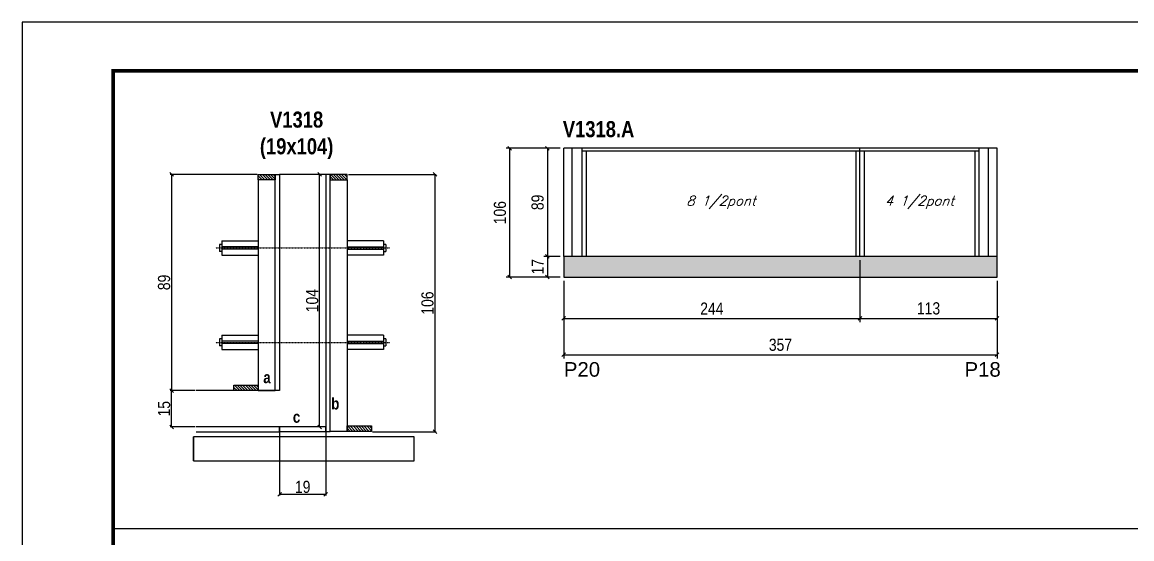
# Model space of a CAD drawing. Extents: x 3309 to 10384, y -2522 to 14608.
# Drawn here: x 6493 to 7407, y 8440 to 8865 of the extents above; entities that cross this region are included whole.
import ezdxf

# ---------------------------------------------------------------- set-up
doc = ezdxf.new("R2010")
doc.units = 0
doc.linetypes.add('DASHED', pattern=[0.75, 0.5, -0.25])
doc.linetypes.add('HIDDEN', pattern=[0.375, 0.25, -0.125])
for name, color, linetype in [('5', 5, 'Continuous'), ('barrote', 251, 'Continuous'), ('COTA', 241, 'Continuous'), ('detalhes', 4, 'Continuous'), ('NOMENCLATURA', 7, 'Continuous'), ('Painéis', 200, 'Continuous'), ('SARR_2.2x10', 60, 'Continuous'), ('SARR_2.2x7', 40, 'Continuous'), ('SARR_3.5x7', 81, 'Continuous'), ('TENSOR', 3, 'Continuous'), ('texto', 7, 'Continuous')]:
    doc.layers.add(name, color=color, linetype=linetype)
for name, color, linetype, lineweight in [('CONCRETO', 251, 'Continuous', 25), ('Folhas', 255, 'Continuous', 9), ('SARRAFO DE PRESSAO', 251, 'DASHED', 9)]:
    doc.layers.add(name, color=color, linetype=linetype, lineweight=lineweight)
doc.layers.add('Laje_Perimetro', color=7, linetype='Continuous', plot=False)
doc.styles.add('COTA TECNICA', font='techl___.ttf', dxfattribs={"height": 10})
doc.styles.add('COTA TECNICA 2X', font='techl___.ttf', dxfattribs={"height": 10})
doc.styles.add('Romans', font='romans.shx')
doc.styles.get("Standard").update_dxf_attribs({"font": 'arial.ttf'})
doc.styles.add('TECNICA', font='techb___.ttf', dxfattribs={"height": 10})
doc.dimstyles.new('PAINEL', dxfattribs={"dimtxt": 10, "dimasz": 3, "dimexe": 3, "dimexo": 3, "dimgap": 3, "dimtad": 1, "dimdec": 1, "dimzin": 12, "dimdsep": 46, "dimtxsty": 'COTA TECNICA', "dimblk1": 'OBLIQUE', "dimblk2": 'OBLIQUE', "dimsah": 1, "dimcen": 0.9, "dimclrd": 4, "dimclre": 4, "dimclrt": 240, "dimadec": 1, "dimazin": 3, "dimtfac": 1, "dimtdec": 1, "dimtmove": 0, "dimatfit": 3, "dimfxl": 1, "dimtolj": 1, "dimtzin": 12, "dimarcsym": 0})
doc.dimstyles.new('SECAO', dxfattribs={"dimscale": 0.333333, "dimtxt": 5, "dimasz": 9, "dimexe": 3, "dimexo": 3, "dimgap": 3, "dimtad": 1, "dimdec": 1, "dimlfac": 0.5, "dimzin": 12, "dimdsep": 46, "dimtxsty": 'COTA TECNICA 2X', "dimblk1": 'OBLIQUE', "dimblk2": 'OBLIQUE', "dimsah": 1, "dimcen": 0.9, "dimclrd": 4, "dimclre": 4, "dimclrt": 240, "dimadec": 1, "dimazin": 3, "dimtfac": 1, "dimtdec": 1, "dimtmove": 0, "dimatfit": 3, "dimfxl": 1, "dimtolj": 1, "dimtzin": 12, "dimarcsym": 0})

# ---------------------------------------------------------------- blocks, each defined once
blk = doc.blocks.new('9999999999')
at = {"layer": 'Folhas'}
blk.add_lwpolyline([(98138.98, 34190.21), (99623.98, 34190.21), (99623.98, 35240.21), (98138.98, 35240.21)], close=True, dxfattribs=at)
at = {"layer": 'Folhas', "color": 30, "const_width": 3}
blk.add_lwpolyline([(98213.98, 34230.21), (99583.98, 34230.21), (99583.98, 35200.21), (98213.98, 35200.21)], close=True, dxfattribs=at)
blk = doc.blocks.new('_Oblique')
at = {"color": 0, "linetype": 'ByBlock', "lineweight": -2}
blk.add_line((-0.5, -0.5), (0.5, 0.5), dxfattribs=at)
blk = doc.blocks.new('*D646')
at = {"layer": 'COTA', "color": 4, "lineweight": -2, "transparency": 16777216}
for p, q in [((6704.93, 8527.11), (6704.93, 8475.23)), ((6742.93, 8527.11), (6742.93, 8475.23)), ((6742.93, 8476.23), (6704.93, 8476.23))]:
    blk.add_line(p, q, dxfattribs=at)
at = {"layer": 'Defpoints', "color": 0, "transparency": 16777216}
for p in [(6704.93, 8528.11), (6742.93, 8528.11), (6704.93, 8476.23)]:
    blk.add_point(p, dxfattribs=at)
at = {"layer": 'COTA', "color": 4, "lineweight": -2, "transparency": 16777216, "xscale": 3, "yscale": 3, "zscale": 3, "rotation": 180}
blk.add_blockref('_Oblique', (6704.93, 8476.23), dxfattribs=at)
at = {"layer": 'COTA', "color": 4, "lineweight": -2, "transparency": 16777216, "xscale": 3, "yscale": 3, "zscale": 3}
blk.add_blockref('_Oblique', (6742.93, 8476.23), dxfattribs=at)
at = {"layer": 'COTA', "color": 240, "transparency": 16777216, "insert": (6723.93, 8482.32), "char_height": 10, "attachment_point": 5, "style": 'COTA TECNICA 2X'}
blk.add_mtext('\\A1;19', dxfattribs=at)
blk = doc.blocks.new('*D647')
at = {"layer": 'COTA', "color": 4, "lineweight": -2, "transparency": 16777216}
for p, q in [((6686.33, 8739.71), (6614.88, 8739.71)), ((6615.88, 8739.71), (6615.88, 8561.71)), ((6635.23, 8561.71), (6614.88, 8561.71))]:
    blk.add_line(p, q, dxfattribs=at)
at = {"layer": 'Defpoints', "color": 0, "transparency": 16777216}
for p in [(6687.33, 8739.71), (6615.88, 8561.71), (6636.23, 8561.71, 0)]:
    blk.add_point(p, dxfattribs=at)
at = {"layer": 'COTA', "color": 4, "lineweight": -2, "transparency": 16777216, "xscale": 3, "yscale": 3, "zscale": 3}
for p, rotation in [((6615.88, 8739.71), 90), ((6615.88, 8561.71), 270)]:
    blk.add_blockref('_Oblique', p, dxfattribs=dict(at, rotation=rotation))
at = {"layer": 'COTA', "color": 240, "transparency": 16777216, "insert": (6609.78, 8650.71), "char_height": 10, "attachment_point": 5, "rotation": 90, "style": 'COTA TECNICA 2X'}
blk.add_mtext('\\A1;89', dxfattribs=at)
blk = doc.blocks.new('*D648')
at = {"layer": 'COTA', "color": 4, "lineweight": -2, "transparency": 16777216}
for p, q in [((6761.53, 8739.71), (6833.85, 8739.71)), ((6832.85, 8739.71), (6832.85, 8527.71)), ((6781.53, 8527.71), (6833.85, 8527.71))]:
    blk.add_line(p, q, dxfattribs=at)
at = {"layer": 'Defpoints', "color": 0, "transparency": 16777216}
for p in [(6760.53, 8739.71), (6780.53, 8527.71, 0), (6832.85, 8527.71)]:
    blk.add_point(p, dxfattribs=at)
at = {"layer": 'COTA', "color": 4, "lineweight": -2, "transparency": 16777216, "xscale": 3, "yscale": 3, "zscale": 3}
for p, rotation in [((6832.85, 8739.71), 90), ((6832.85, 8527.71), 270)]:
    blk.add_blockref('_Oblique', p, dxfattribs=dict(at, rotation=rotation))
at = {"layer": 'COTA', "color": 240, "transparency": 16777216, "insert": (6826.75, 8633.71), "char_height": 10, "attachment_point": 5, "rotation": 90, "style": 'COTA TECNICA 2X'}
blk.add_mtext('\\A1;106', dxfattribs=at)
blk = doc.blocks.new('*D649')
at = {"layer": 'COTA', "color": 4, "lineweight": -2, "transparency": 16777216}
for p, q in [((6741.93, 8739.71), (6736.86, 8739.71)), ((6737.86, 8531.71), (6737.86, 8739.71)), ((6741.93, 8531.71), (6736.86, 8531.71))]:
    blk.add_line(p, q, dxfattribs=at)
at = {"layer": 'Defpoints', "color": 0, "transparency": 16777216}
for p in [(6737.86, 8739.71), (6742.93, 8739.71), (6742.93, 8531.71)]:
    blk.add_point(p, dxfattribs=at)
at = {"layer": 'COTA', "color": 4, "lineweight": -2, "transparency": 16777216, "xscale": 3, "yscale": 3, "zscale": 3}
for p, rotation in [((6737.86, 8739.71), 90), ((6737.86, 8531.71), 270)]:
    blk.add_blockref('_Oblique', p, dxfattribs=dict(at, rotation=rotation))
at = {"layer": 'COTA', "color": 240, "transparency": 16777216, "insert": (6731.75, 8635.71), "char_height": 10, "attachment_point": 5, "rotation": 90, "style": 'COTA TECNICA 2X'}
blk.add_mtext('\\A1;104', dxfattribs=at)
blk = doc.blocks.new('*D650')
at = {"layer": 'COTA', "color": 4, "lineweight": -2, "transparency": 16777216}
for p, q in [((6635.23, 8561.71), (6614.88, 8561.71)), ((6615.88, 8531.71), (6615.88, 8561.71)), ((6635.23, 8531.71), (6614.88, 8531.71))]:
    blk.add_line(p, q, dxfattribs=at)
at = {"layer": 'Defpoints', "color": 0, "transparency": 16777216}
for p in [(6615.88, 8561.71), (6636.23, 8561.71), (6636.23, 8531.71)]:
    blk.add_point(p, dxfattribs=at)
at = {"layer": 'COTA', "color": 4, "lineweight": -2, "transparency": 16777216, "xscale": 3, "yscale": 3, "zscale": 3}
for p, rotation in [((6615.88, 8561.71), 90), ((6615.88, 8531.71), 270)]:
    blk.add_blockref('_Oblique', p, dxfattribs=dict(at, rotation=rotation))
at = {"layer": 'COTA', "color": 240, "transparency": 16777216, "insert": (6609.77, 8546.71), "char_height": 10, "attachment_point": 5, "rotation": 90, "style": 'COTA TECNICA 2X'}
blk.add_mtext('\\A1;15', dxfattribs=at)
blk = doc.blocks.new('*D651')
at = {"layer": 'COTA', "color": 4, "lineweight": -2, "transparency": 16777216}
for p, q in [((7182.96, 8669.13), (7182.96, 8618.08)), ((6938.96, 8652.13), (6938.96, 8618.08)), ((6938.96, 8621.08), (7182.96, 8621.08))]:
    blk.add_line(p, q, dxfattribs=at)
at = {"layer": 'Defpoints', "color": 0, "transparency": 16777216}
for p in [(7182.96, 8672.13), (6938.96, 8655.13), (7182.96, 8621.08)]:
    blk.add_point(p, dxfattribs=at)
at = {"layer": 'COTA', "color": 4, "lineweight": -2, "transparency": 16777216, "xscale": 3, "yscale": 3, "zscale": 3, "rotation": 180}
blk.add_blockref('_Oblique', (6938.96, 8621.08), dxfattribs=at)
at = {"layer": 'COTA', "color": 4, "lineweight": -2, "transparency": 16777216, "xscale": 3, "yscale": 3, "zscale": 3}
blk.add_blockref('_Oblique', (7182.96, 8621.08), dxfattribs=at)
at = {"layer": 'COTA', "color": 240, "transparency": 16777216, "insert": (7060.96, 8629.16), "char_height": 10, "attachment_point": 5, "style": 'COTA TECNICA'}
blk.add_mtext('\\A1;244', dxfattribs=at)
blk = doc.blocks.new('*D652')
at = {"layer": 'COTA', "color": 4, "lineweight": -2, "transparency": 16777216}
for p, q in [((7182.96, 8669.13), (7182.96, 8618.08)), ((7295.96, 8652.13), (7295.96, 8618.08)), ((7182.96, 8621.08), (7295.96, 8621.08))]:
    blk.add_line(p, q, dxfattribs=at)
at = {"layer": 'Defpoints', "color": 0, "transparency": 16777216}
for p in [(7182.96, 8672.13), (7295.96, 8655.13), (7295.96, 8621.08)]:
    blk.add_point(p, dxfattribs=at)
at = {"layer": 'COTA', "color": 4, "lineweight": -2, "transparency": 16777216, "xscale": 3, "yscale": 3, "zscale": 3, "rotation": 180}
blk.add_blockref('_Oblique', (7182.96, 8621.08), dxfattribs=at)
at = {"layer": 'COTA', "color": 4, "lineweight": -2, "transparency": 16777216, "xscale": 3, "yscale": 3, "zscale": 3}
blk.add_blockref('_Oblique', (7295.96, 8621.08), dxfattribs=at)
at = {"layer": 'COTA', "color": 240, "transparency": 16777216, "insert": (7239.46, 8629.3), "char_height": 10, "attachment_point": 5, "style": 'COTA TECNICA'}
blk.add_mtext('\\A1;113', dxfattribs=at)
blk = doc.blocks.new('*D653')
at = {"layer": 'COTA', "color": 4, "lineweight": -2, "transparency": 16777216}
for p, q in [((6938.96, 8652.13), (6938.96, 8588.12)), ((7295.96, 8652.13), (7295.96, 8588.12)), ((6938.96, 8591.12), (7295.96, 8591.12))]:
    blk.add_line(p, q, dxfattribs=at)
at = {"layer": 'Defpoints', "color": 0, "transparency": 16777216}
for p in [(6938.96, 8655.13), (7295.96, 8655.13), (7295.96, 8591.12)]:
    blk.add_point(p, dxfattribs=at)
at = {"layer": 'COTA', "color": 4, "lineweight": -2, "transparency": 16777216, "xscale": 3, "yscale": 3, "zscale": 3, "rotation": 180}
blk.add_blockref('_Oblique', (6938.96, 8591.12), dxfattribs=at)
at = {"layer": 'COTA', "color": 4, "lineweight": -2, "transparency": 16777216, "xscale": 3, "yscale": 3, "zscale": 3}
blk.add_blockref('_Oblique', (7295.96, 8591.12), dxfattribs=at)
at = {"layer": 'COTA', "color": 240, "transparency": 16777216, "insert": (7117.46, 8599.34), "char_height": 10, "attachment_point": 5, "style": 'COTA TECNICA'}
blk.add_mtext('\\A1;357', dxfattribs=at)
blk = doc.blocks.new('*D654')
at = {"layer": 'COTA', "color": 4, "lineweight": -2, "transparency": 16777216}
for p, q in [((6935.96, 8761.13), (6922.57, 8761.13)), ((6925.57, 8761.13), (6925.57, 8672.13)), ((6935.96, 8672.13), (6922.57, 8672.13))]:
    blk.add_line(p, q, dxfattribs=at)
at = {"layer": 'Defpoints', "color": 0, "transparency": 16777216}
for p in [(6938.96, 8761.13), (6925.57, 8672.13), (6938.96, 8672.13)]:
    blk.add_point(p, dxfattribs=at)
at = {"layer": 'COTA', "color": 4, "lineweight": -2, "transparency": 16777216, "xscale": 3, "yscale": 3, "zscale": 3}
for p, rotation in [((6925.57, 8761.13), 90), ((6925.57, 8672.13), 270)]:
    blk.add_blockref('_Oblique', p, dxfattribs=dict(at, rotation=rotation))
at = {"layer": 'COTA', "color": 240, "transparency": 16777216, "insert": (6917.47, 8716.63), "char_height": 10, "attachment_point": 5, "rotation": 90, "style": 'COTA TECNICA'}
blk.add_mtext('\\A1;89', dxfattribs=at)
blk = doc.blocks.new('*D655')
at = {"layer": 'COTA', "color": 4, "lineweight": -2, "transparency": 16777216}
for p, q in [((6935.96, 8672.13), (6922.57, 8672.13)), ((6925.57, 8672.13), (6925.57, 8655.13)), ((6935.96, 8655.13), (6922.57, 8655.13))]:
    blk.add_line(p, q, dxfattribs=at)
at = {"layer": 'Defpoints', "color": 0, "transparency": 16777216}
for p in [(6938.96, 8672.13), (6925.57, 8655.13), (6938.96, 8655.13)]:
    blk.add_point(p, dxfattribs=at)
at = {"layer": 'COTA', "color": 4, "lineweight": -2, "transparency": 16777216, "xscale": 3, "yscale": 3, "zscale": 3}
for p, rotation in [((6925.57, 8672.13), 90), ((6925.57, 8655.13), 270)]:
    blk.add_blockref('_Oblique', p, dxfattribs=dict(at, rotation=rotation))
at = {"layer": 'COTA', "color": 240, "transparency": 16777216, "insert": (6917.49, 8663.63), "char_height": 10, "attachment_point": 5, "rotation": 90, "style": 'COTA TECNICA'}
blk.add_mtext('\\A1;17', dxfattribs=at)
blk = doc.blocks.new('*D656')
at = {"layer": 'COTA', "color": 4, "lineweight": -2, "transparency": 16777216}
for p, q in [((6935.96, 8761.13), (6891.53, 8761.13)), ((6894.53, 8655.13), (6894.53, 8761.13)), ((6935.96, 8655.13), (6891.53, 8655.13))]:
    blk.add_line(p, q, dxfattribs=at)
at = {"layer": 'Defpoints', "color": 0, "transparency": 16777216}
for p in [(6894.53, 8761.13), (6938.96, 8761.13), (6938.96, 8655.13)]:
    blk.add_point(p, dxfattribs=at)
at = {"layer": 'COTA', "color": 4, "lineweight": -2, "transparency": 16777216, "xscale": 3, "yscale": 3, "zscale": 3}
for p, rotation in [((6894.53, 8761.13), 90), ((6894.53, 8655.13), 270)]:
    blk.add_blockref('_Oblique', p, dxfattribs=dict(at, rotation=rotation))
at = {"layer": 'COTA', "color": 240, "transparency": 16777216, "insert": (6886.43, 8708.13), "char_height": 10, "attachment_point": 5, "rotation": 90, "style": 'COTA TECNICA'}
blk.add_mtext('\\A1;106', dxfattribs=at)

msp = doc.modelspace()

# ---------------------------------------------------------------- hatches: boundary and pattern name
at = {"layer": 'COTA'}
h = msp.add_hatch(dxfattribs=at)
h.set_pattern_fill('AR-CONC', color=256, scale=0.03)
h.set_pattern_definition([(50, (-1663.741, 0), (5.46554, -0.4781726), [0.5715, -6.2865]), (355, (-1663.741, 0), (-1.0573026, 5.7317054), [0.4572, -5.0292175]), (100.451445, (-1663.2857, -0.04), (4.4082374, 5.2535326), [0.4857003, -5.3427073]), (46.1842, (-1663.741, 1.524), (8.1323712, -1.26127), [0.85725, -9.42975]), (96.63556, (-1663.0635, 1.419), (7.122124, 7.4227837), [0.7285507, -8.014068]), (351.18415, (-1663.741, 1.524), (7.122124, 7.422784), [0.685799, -7.543792]), (21, (-1662.979, 1.143), (4.5484317, -3.067956), [0.5715, -6.2865]), (326, (-1662.979, 1.143), (1.8540609, 5.525639), [0.4572, -5.0292]), (71.451445, (-1662.6, 0.8873), (6.4024926, 2.457683), [0.4857003, -5.3426981]), (37.5, (-1663.7412, 0), (0.0926581, 2.53665117), [0, -4.96824, 0, -5.1054, 0, -5.04825]), (7.5, (-1663.7412, 0), (2.0045899, 3.00541724), [0, -2.91084, 0, -4.85394, 0, -1.92405]), (327.5, (-1665.4404, 0), (4.06771786, -0.17186232), [0, -1.905, 0, -5.9436, 0, -7.8867]), (317.5, (-1666.2024, 0), (4.4438754, 0.7627947), [0, -2.4765, 0, -3.94716, 0, -5.6007])])
h.paths.add_polyline_path([(7295.96, 8655.13), (7295.96, 8672.13), (6938.96, 8672.13), (6938.96, 8655.13)])
at = {"layer": 'SARR_2.2x10'}
h = msp.add_hatch(dxfattribs=at)
h.set_pattern_fill('ANSI31', color=256, scale=0.5, angle=90)
h.set_pattern_definition([(135, (39860.8681, -114950.4638), (-1.122532015, -1.122532015), [])])
h.paths.add_polyline_path([(6667.33, 8566.11), (6667.33, 8561.71), (6687.33, 8561.71), (6687.33, 8566.11)])
h = msp.add_hatch(dxfattribs=at)
h.set_pattern_fill('ANSI31', color=256, scale=0.5, angle=90)
h.set_pattern_definition([(135, (39954.0681, -114984.0638), (-1.122532015, -1.122532015), [])])
h.paths.add_polyline_path([(6760.53, 8532.51), (6760.53, 8528.11), (6780.53, 8528.11), (6780.53, 8532.51)])
at = {"layer": 'SARR_2.2x7'}
h = msp.add_hatch(dxfattribs=at)
h.set_pattern_fill('ANSI31', color=256, scale=0.5, angle=90)
h.set_pattern_definition([(135, (39874.8681, -114776.8638), (-1.122532015, -1.122532015), [])])
h.paths.add_polyline_path([(6701.33, 8739.71), (6701.33, 8735.31), (6687.33, 8735.31), (6687.33, 8739.71)])
h = msp.add_hatch(dxfattribs=at)
h.set_pattern_fill('ANSI31', color=256, scale=0.5, angle=90)
h.set_pattern_definition([(135, (39854.8681, -114776.8638), (-1.122532015, -1.122532015), [])])
h.paths.add_polyline_path([(6746.53, 8739.71), (6746.53, 8735.31), (6760.53, 8735.31), (6760.53, 8739.71)])

# ---------------------------------------------------------------- linework, layer by layer
at = {"ltscale": 3}
for p, q in [((6657.33, 8685.08), (6657.33, 8673.08)), ((6657.33, 8685.08), (6687.33, 8685.08)), ((6790.53, 8685.08), (6760.53, 8685.08)), ((6790.53, 8685.08), (6790.53, 8673.08)), ((6655.33, 8682.08), (6655.33, 8676.08)), ((6657.33, 8682.08), (6655.33, 8682.08)), ((6657.33, 8676.08), (6655.33, 8676.08)), ((6687.33, 8680.08), (6657.33, 8680.08)), ((6687.33, 8678.08), (6657.33, 8678.08)), ((6760.53, 8680.08), (6790.53, 8680.08)), ((6760.53, 8678.08), (6790.53, 8678.08)), ((6792.53, 8682.08), (6790.53, 8682.08)), ((6790.53, 8676.08), (6792.53, 8676.08)), ((6792.53, 8682.08), (6792.53, 8676.08)), ((6657.33, 8673.08), (6687.33, 8673.08)), ((6790.53, 8673.08), (6760.53, 8673.08)), ((6655.33, 8604.39), (6655.33, 8598.39)), ((6657.33, 8604.39), (6655.33, 8604.39)), ((6657.33, 8607.39), (6657.33, 8595.39)), ((6657.33, 8607.39), (6687.33, 8607.39)), ((6687.33, 8602.39), (6657.33, 8602.39)), ((6790.53, 8607.39), (6760.53, 8607.39)), ((6760.53, 8602.39), (6790.53, 8602.39)), ((6790.53, 8607.39), (6790.53, 8595.39)), ((6792.53, 8604.39), (6790.53, 8604.39)), ((6792.53, 8604.39), (6792.53, 8598.39)), ((6657.33, 8598.39), (6655.33, 8598.39)), ((6687.33, 8600.39), (6657.33, 8600.39)), ((6657.33, 8595.39), (6687.33, 8595.39)), ((6760.53, 8600.39), (6790.53, 8600.39)), ((6790.53, 8595.39), (6760.53, 8595.39)), ((6790.53, 8598.39), (6792.53, 8598.39))]:
    msp.add_line(p, q, dxfattribs=at)
at = {"layer": 'barrote'}
msp.add_lwpolyline([(6633.87, 8503.71), (6815.79, 8503.71), (6815.79, 8523.71), (6633.87, 8523.71)], close=True, dxfattribs=at)
at = {"layer": 'CONCRETO', "linetype": 'Continuous'}
for p, q in [((6760.53, 8739.71), (6704.93, 8739.71)), ((6704.93, 8561.71), (6636.23, 8561.71))]:
    msp.add_line(p, q, dxfattribs=at)
at = {"layer": 'COTA'}
for p, q in [((6938.96, 8672.13), (6938.96, 8655.13)), ((7295.96, 8655.13), (7295.96, 8672.13)), ((6938.96, 8655.13), (7295.96, 8655.13)), ((6567.87, 8447.99), (7937.87, 8447.99))]:
    msp.add_line(p, q, dxfattribs=at)
at = {"layer": 'detalhes', "color": 250}
msp.add_line((6633.87, 8503.71), (6633.87, 8523.71), dxfattribs=at)
at = {"layer": 'Laje_Perimetro'}
msp.add_lwpolyline([(7977.87, 8864.98), (6492.87, 8864.98), (6492.87, 7814.98), (7977.87, 7814.98)], close=True, dxfattribs=at)
at = {"layer": 'Painéis', "linetype": 'ByBlock'}
for p, q in [((7295.96, 8761.13), (6938.96, 8761.13)), ((6938.96, 8672.13), (6938.96, 8761.13)), ((7182.96, 8672.13), (7182.96, 8761.13)), ((7295.96, 8672.13), (7295.96, 8761.13)), ((7295.96, 8672.13), (6938.96, 8672.13))]:
    msp.add_line(p, q, dxfattribs=at)
at = {"layer": 'Painéis', "linetype": 'Continuous'}
for points in [[(6701.33, 8561.71), (6701.33, 8739.71), (6704.93, 8739.71), (6704.93, 8561.71)], [(6746.53, 8528.11), (6746.53, 8739.71), (6742.93, 8739.71), (6742.93, 8528.11)], [(6742.93, 8531.71), (6704.93, 8531.71), (6704.93, 8528.11), (6742.93, 8528.11)]]:
    msp.add_lwpolyline(points, close=True, dxfattribs=at)
msp.add_lwpolyline([(6636.23, 8527.71), (6704.93, 8527.71), (6704.93, 8531.71), (6636.23, 8531.71)], dxfattribs=at)
at = {"layer": 'SARR_2.2x10'}
for points in [[(6667.33, 8566.11), (6687.33, 8566.11), (6687.33, 8561.71), (6667.33, 8561.71)], [(6760.53, 8532.51), (6780.53, 8532.51), (6780.53, 8528.11), (6760.53, 8528.11)]]:
    msp.add_lwpolyline(points, close=True, dxfattribs=at)
at = {"layer": 'SARR_2.2x7', "linetype": 'Continuous'}
for p, q in [((6945.96, 8672.13), (6945.96, 8761.13)), ((7182.96, 8758.93), (6953.96, 8758.93)), ((7280.96, 8758.93), (7182.96, 8758.93)), ((7288.96, 8672.13), (7288.96, 8761.13))]:
    msp.add_line(p, q, dxfattribs=at)
at = {"layer": 'SARR_2.2x7', "elevation": 0}
for points in [[(6687.33, 8739.71), (6701.33, 8739.71), (6701.33, 8735.31), (6687.33, 8735.31)], [(6760.53, 8739.71), (6746.53, 8739.71), (6746.53, 8735.31), (6760.53, 8735.31)]]:
    msp.add_lwpolyline(points, close=True, dxfattribs=at)
at = {"layer": 'SARR_3.5x7'}
for p, q in [((6953.96, 8761.13), (6953.96, 8672.13)), ((6957.46, 8758.93), (6957.46, 8672.13)), ((7179.46, 8758.93), (7179.46, 8672.13)), ((7186.46, 8758.93), (7186.46, 8672.13)), ((7277.46, 8758.93), (7277.46, 8672.13)), ((7280.96, 8761.13), (7280.96, 8672.13))]:
    msp.add_line(p, q, dxfattribs=at)
for points in [[(6701.33, 8735.31), (6687.33, 8735.31), (6687.33, 8561.71), (6701.33, 8561.71)], [(6746.53, 8735.31), (6760.53, 8735.31), (6760.53, 8528.11), (6746.53, 8528.11)]]:
    msp.add_lwpolyline(points, close=True, dxfattribs=at)
at = {"layer": 'TENSOR', "linetype": 'HIDDEN', "ltscale": 0.5}
for p, q in [((6652.33, 8679.08), (6795.83, 8679.08)), ((6652.33, 8601.39), (6795.83, 8601.39))]:
    msp.add_line(p, q, dxfattribs=at)

# ---------------------------------------------------------------- block references
at = {"layer": 'SARRAFO DE PRESSAO', "color": 6, "linetype": 'ByBlock'}
msp.add_blockref('9999999999', (-91646.11, -26375.22), dxfattribs=at)

# ---------------------------------------------------------------- texts
at = {"layer": '5', "linetype": 'Continuous'}
for s, p in [('P20', (6939.07, 8573.1)), ('P18', (7269.12, 8573.1))]:
    msp.add_text(s, height=12, rotation=359.99996, dxfattribs=at).set_placement(p)
at = {"layer": 'detalhes', "style": 'TECNICA'}
for s, p in [('a', (6691.46, 8567.72)), ('b', (6747.43, 8546.13)), ('c', (6715.82, 8535.18))]:
    msp.add_text(s, height=9.6, dxfattribs=at).set_placement(p)
at = {"layer": 'NOMENCLATURA', "style": 'TECNICA'}
msp.add_text('V1318.A', height=13.2, dxfattribs=at).set_placement((6938.24, 8770.32))
at = {"layer": 'NOMENCLATURA', "insert": (6718.93, 8791.4), "char_height": 13.2, "attachment_point": 2, "style": 'TECNICA'}
msp.add_mtext_dynamic_manual_height_columns('V1318\\P(19x104)', width=300.2766, gutter_width=1, heights=[0], dxfattribs=at)
at = {"layer": 'texto', "color": 2, "char_height": 8, "attachment_point": 5, "style": 'Romans'}
for s, insert in [('{\\Q19;\\C256;8 1/2pont}', (7068.46, 8716.63)), ('{\\Q19;\\C256;4 1/2pont}', (7231.96, 8716.63))]:
    msp.add_mtext(s, dxfattribs=dict(at, insert=insert))

# ---------------------------------------------------------------- dimensions: what is measured, and where the dimension line sits
at = {"layer": 'COTA'}
for base, p1, p2, dimstyle, picture, middle in [((6894.53, 8761.13), (6938.96, 8655.13), (6938.96, 8761.13), 'PAINEL', '*D656', (6886.43, 8708.13)), ((6925.57, 8672.13), (6938.96, 8761.13), (6938.96, 8672.13), 'PAINEL', '*D654', (6917.47, 8716.63)), ((6615.88, 8561.71, 0), (6687.33, 8739.71), (6636.23, 8561.71), 'SECAO', '*D647', (6609.78, 8650.71, 0)), ((6737.86, 8739.71), (6742.93, 8531.71), (6742.93, 8739.71), 'SECAO', '*D649', (6731.75, 8635.71)), ((6832.85, 8527.71, 0), (6760.53, 8739.71), (6780.53, 8527.71), 'SECAO', '*D648', (6826.75, 8633.71, 0)), ((6925.57, 8655.13), (6938.96, 8672.13), (6938.96, 8655.13), 'PAINEL', '*D655', (6917.49, 8663.63)), ((6615.88, 8561.71), (6636.23, 8531.71), (6636.23, 8561.71), 'SECAO', '*D650', (6609.77, 8546.71))]:
    dim = msp.add_linear_dim(base=base, p1=p1, p2=p2, angle=90, dimstyle=dimstyle, dxfattribs=at)
    dim.commit()
    dim.dimension.update_dxf_attribs({"geometry": picture, "text_midpoint": middle})
for base, p2, picture, middle in [((7182.96, 8621.08), (7182.96, 8672.13), '*D651', (7060.96, 8629.16)), ((7295.96, 8591.12), (7295.96, 8655.13), '*D653', (7117.46, 8599.34))]:
    dim = msp.add_linear_dim(base=base, p1=(6938.96, 8655.13), p2=p2, dimstyle='PAINEL', dxfattribs=at)
    dim.commit()
    dim.dimension.update_dxf_attribs({"geometry": picture, "text_midpoint": middle})
dim = msp.add_linear_dim(base=(7295.96, 8621.08), p1=(7182.96, 8672.13), p2=(7295.96, 8655.13), dimstyle='PAINEL', override={"dimtmove": 1}, dxfattribs=at)
dim.commit()
dim.dimension.update_dxf_attribs({"geometry": '*D652', "text_midpoint": (7239.46, 8629.3)})
dim = msp.add_linear_dim(base=(6704.93, 8476.23), p1=(6742.93, 8528.11), p2=(6704.93, 8528.11), angle=180, dimstyle='SECAO', dxfattribs=at)
dim.commit()
dim.dimension.update_dxf_attribs({"geometry": '*D646', "text_midpoint": (6723.93, 8476.23), "dimtype": 160})

doc.saveas('drawing.dxf')
